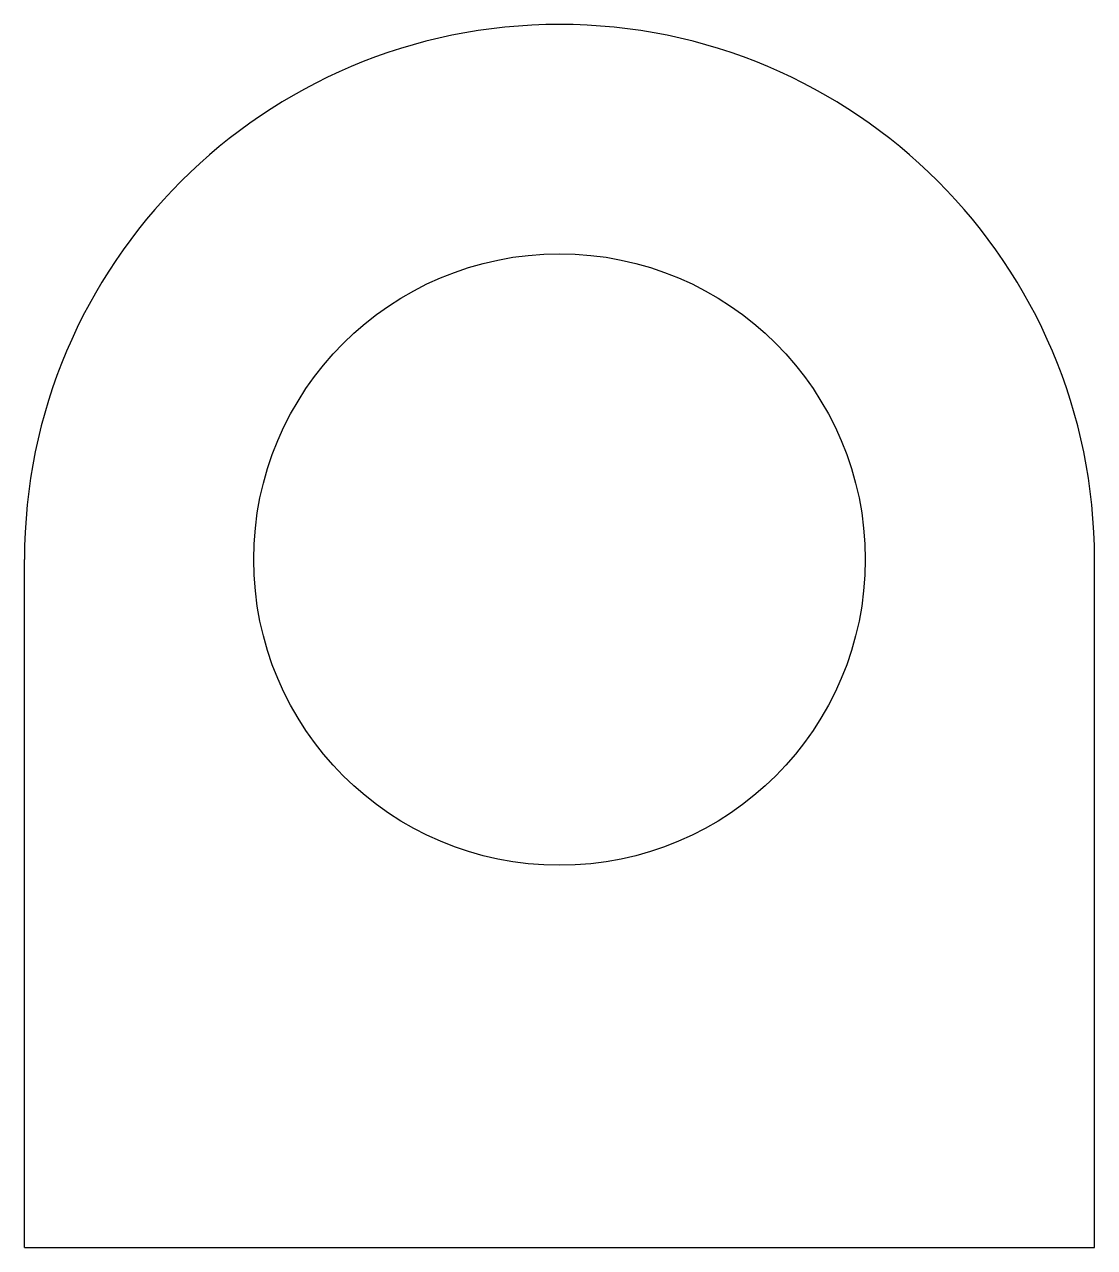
# Model space of a CAD drawing. Header units: millimetres. Extents: x 0 to 70, y 0 to 80.
import ezdxf

# ---------------------------------------------------------------- set-up
doc = ezdxf.new("R2010")
doc.units = ezdxf.units.MM

msp = doc.modelspace()

# ---------------------------------------------------------------- linework, layer by layer
for p, q in [((0, 0), (0, 45)), ((70, 0), (70, 45)), ((0, 0), (70, 0))]:
    msp.add_line(p, q)
msp.add_circle((35, 45), 20)
msp.add_arc((35, 45), 35, 0, 180)

doc.saveas('drawing.dxf')
